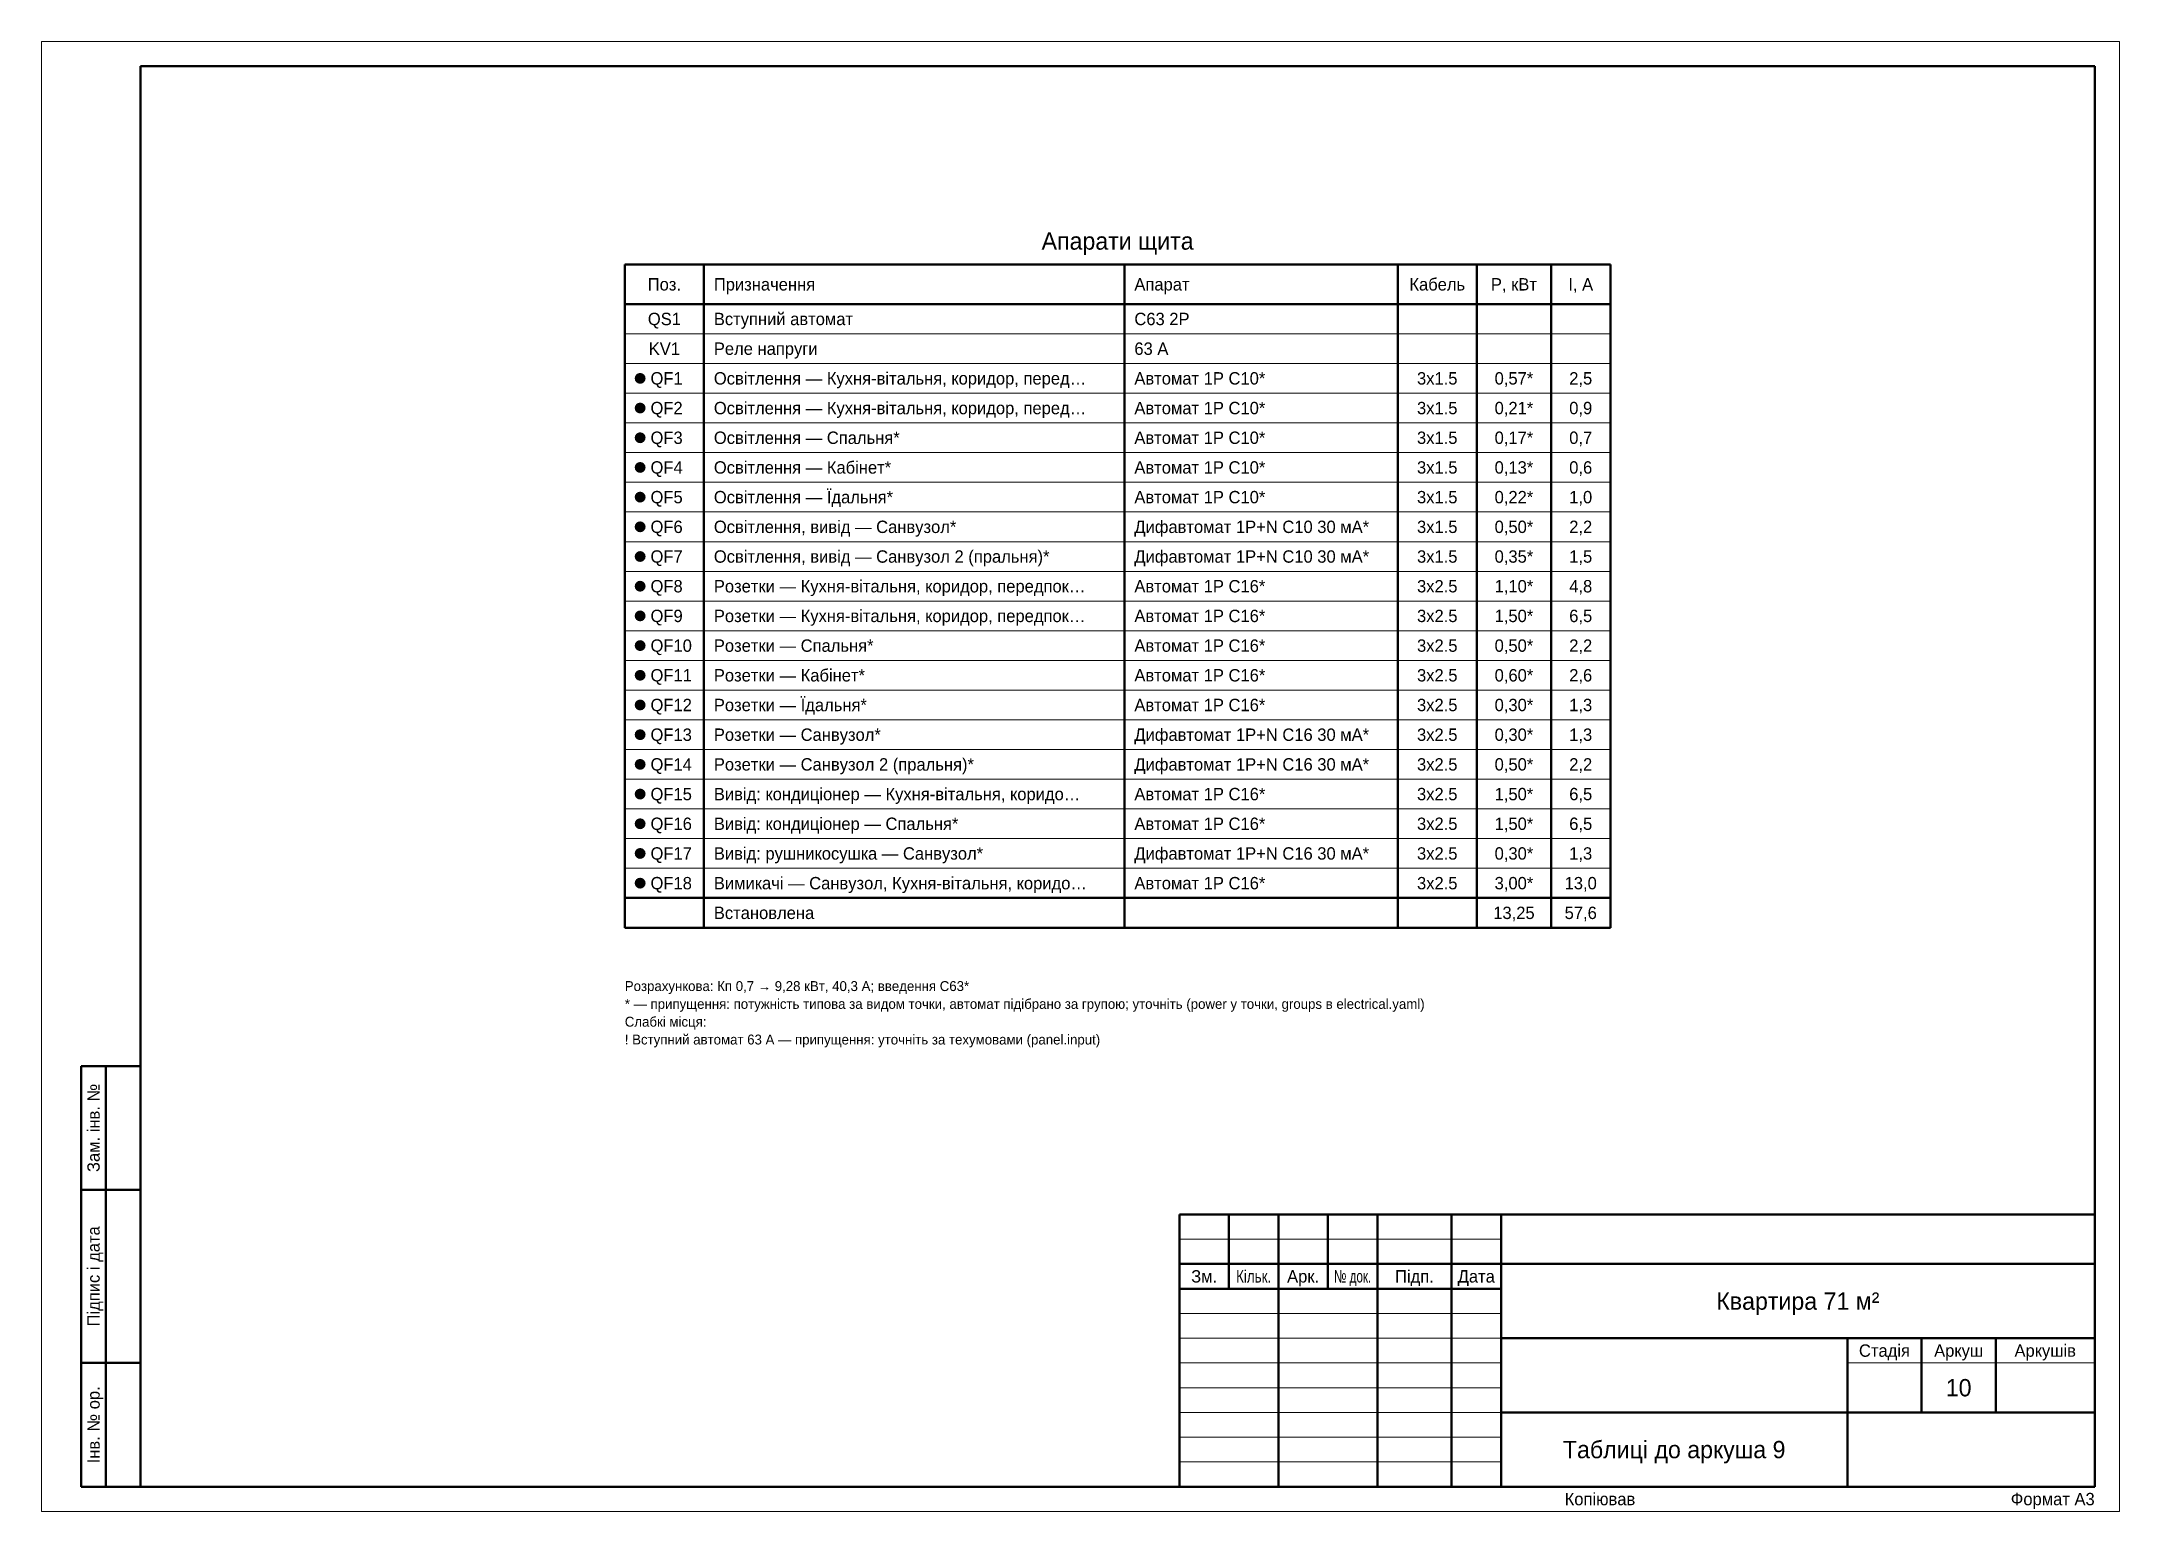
# Paper-space layout '10 Щит (продовження)' of a CAD drawing. Header units: millimetres. Extents: x 0 to 420, y 0 to 297.
import ezdxf
from ezdxf.enums import TextEntityAlignment as Align

# ---------------------------------------------------------------- set-up
doc = ezdxf.new("R2010")
doc.units = ezdxf.units.MM
doc.layers.add('A-SHEET', color=7, linetype='Continuous')
doc.layers.add('A-TEXT', color=7, linetype='Continuous')
doc.styles.add('PLEX_LIGHT', font='IBMPlexSans-Light.ttf')

# ---------------------------------------------------------------- blocks, each defined once
blk = doc.blocks.new('STAMP_F3')
at = {"lineweight": 50}
for p, q in [((185, 55), (0, 55)), ((0, 55), (0, 0)), ((10, 40), (10, 55)), ((20, 40), (20, 55)), ((30, 40), (30, 55)), ((40, 40), (40, 55)), ((55, 40), (55, 55)), ((65, 0), (65, 55)), ((185, 0), (185, 55)), ((0, 45), (65, 45)), ((65, 45), (185, 45)), ((0, 40), (65, 40)), ((20, 0), (20, 40)), ((40, 0), (40, 40)), ((55, 0), (55, 40)), ((65, 30), (185, 30)), ((135, 0), (135, 30)), ((150, 15), (150, 30)), ((165, 15), (165, 30)), ((65, 15), (185, 15)), ((0, 0), (185, 0))]:
    blk.add_line(p, q, dxfattribs=at)
at = {"lineweight": 18}
for p, q in [((0, 50), (65, 50)), ((0, 35), (65, 35)), ((0, 30), (65, 30)), ((0, 25), (65, 25)), ((135, 25), (185, 25)), ((0, 20), (65, 20)), ((0, 15), (65, 15)), ((0, 10), (65, 10)), ((0, 5), (65, 5))]:
    blk.add_line(p, q, dxfattribs=at)
at = {"style": 'PLEX_LIGHT'}
for s, p in [('Зм.', (5, 42.5)), ('Арк.', (25, 42.5)), ('Підп.', (47.5, 42.5)), ('Дата', (60, 42.5)), ('Стадія', (142.5, 27.5)), ('Аркуш', (157.5, 27.5)), ('Аркушів', (175, 27.5))]:
    blk.add_text(s, height=2.5, dxfattribs=at).set_placement(p, align=Align.MIDDLE_CENTER)
for s, width, p in [('Кільк.', 0.81045, (15, 42.5)), ('№ док.', 0.701948, (35, 42.5))]:
    blk.add_text(s, height=2.5, dxfattribs=dict(at, width=width)).set_placement(p, align=Align.MIDDLE_CENTER)
for tag, height, p in [('CODE', 5, (125, 50)), ('DATE1', 2.5, (60, 37.5)), ('OBJECT', 3.5, (125, 37.5)), ('DATE2', 2.5, (60, 32.5)), ('OBJECT_2', 3.5, (125, 31.9)), ('DATE3', 2.5, (60, 27.5)), ('DATE4', 2.5, (60, 22.5)), ('BUILDING', 3.5, (100, 22.5)), ('STAGE', 3.5, (142.5, 20)), ('SHEET', 3.5, (157.5, 20)), ('SHEETS', 3.5, (175, 20)), ('DATE5', 2.5, (60, 17.5)), ('BUILDING_2', 3.5, (100, 16.9)), ('DATE6', 2.5, (60, 12.5)), ('DATE7', 2.5, (60, 7.5)), ('IMAGE', 3.5, (100, 7.5)), ('ORG', 2.5, (160, 7.5)), ('ORG_2', 2.5, (160, 3.5)), ('DATE8', 2.5, (60, 2.5)), ('IMAGE_2', 3.5, (100, 1.9))]:
    blk.add_attdef(tag, text='', height=height, dxfattribs=at).set_placement(p, align=Align.MIDDLE_CENTER)
for tag, p in [('ROLE1', (1, 37.5)), ('NAME1', (21, 37.5)), ('ROLE2', (1, 32.5)), ('NAME2', (21, 32.5)), ('ROLE3', (1, 27.5)), ('NAME3', (21, 27.5)), ('ROLE4', (1, 22.5)), ('NAME4', (21, 22.5)), ('ROLE5', (1, 17.5)), ('NAME5', (21, 17.5)), ('ROLE6', (1, 12.5)), ('NAME6', (21, 12.5)), ('ROLE7', (1, 7.5)), ('NAME7', (21, 7.5)), ('ROLE8', (1, 2.5)), ('NAME8', (21, 2.5))]:
    blk.add_attdef(tag, text='', height=2.5, dxfattribs=at).set_placement(p, align=Align.MIDDLE_LEFT)

psp = doc.layouts.new('10 Щит (продовження)')

# ---------------------------------------------------------------- hatches: boundary and pattern name
at = {"layer": 'A-TEXT', "true_color": 0x4e79a7}
h = psp.add_hatch(color=7, dxfattribs=at)
h.dxf.hatch_style = 1
edge = h.paths.add_edge_path()
edge.add_arc((120.99, 228.95), 1.1, 0, 360)
at = {"layer": 'A-TEXT', "true_color": 0xf28e2b}
h = psp.add_hatch(color=7, dxfattribs=at)
h.dxf.hatch_style = 1
edge = h.paths.add_edge_path()
edge.add_arc((120.99, 222.95), 1.1, 0, 360)
at = {"layer": 'A-TEXT', "true_color": 0x59a14f}
h = psp.add_hatch(color=7, dxfattribs=at)
h.dxf.hatch_style = 1
edge = h.paths.add_edge_path()
edge.add_arc((120.99, 216.95), 1.1, 0, 360)
at = {"layer": 'A-TEXT', "true_color": 0xe15759}
h = psp.add_hatch(color=7, dxfattribs=at)
h.dxf.hatch_style = 1
edge = h.paths.add_edge_path()
edge.add_arc((120.99, 210.95), 1.1, 0, 360)
at = {"layer": 'A-TEXT', "true_color": 0x76b7b2}
h = psp.add_hatch(color=7, dxfattribs=at)
h.dxf.hatch_style = 1
edge = h.paths.add_edge_path()
edge.add_arc((120.99, 204.95), 1.1, 0, 360)
at = {"layer": 'A-TEXT', "true_color": 0xd4a72c}
h = psp.add_hatch(color=7, dxfattribs=at)
h.dxf.hatch_style = 1
edge = h.paths.add_edge_path()
edge.add_arc((120.99, 198.95), 1.1, 0, 360)
at = {"layer": 'A-TEXT', "true_color": 0xb07aa1}
h = psp.add_hatch(color=7, dxfattribs=at)
h.dxf.hatch_style = 1
edge = h.paths.add_edge_path()
edge.add_arc((120.99, 192.95), 1.1, 0, 360)
at = {"layer": 'A-TEXT', "true_color": 0xe67f8a}
h = psp.add_hatch(color=7, dxfattribs=at)
h.dxf.hatch_style = 1
edge = h.paths.add_edge_path()
edge.add_arc((120.99, 186.95), 1.1, 0, 360)
at = {"layer": 'A-TEXT', "true_color": 0x9c755f}
h = psp.add_hatch(color=7, dxfattribs=at)
h.dxf.hatch_style = 1
edge = h.paths.add_edge_path()
edge.add_arc((120.99, 180.95), 1.1, 0, 360)
at = {"layer": 'A-TEXT', "true_color": 0x5f9ed1}
h = psp.add_hatch(color=7, dxfattribs=at)
h.dxf.hatch_style = 1
edge = h.paths.add_edge_path()
edge.add_arc((120.99, 174.95), 1.1, 0, 360)
at = {"layer": 'A-TEXT', "true_color": 0x8cbf5f}
h = psp.add_hatch(color=7, dxfattribs=at)
h.dxf.hatch_style = 1
edge = h.paths.add_edge_path()
edge.add_arc((120.99, 168.95), 1.1, 0, 360)
at = {"layer": 'A-TEXT', "true_color": 0xc9845c}
h = psp.add_hatch(color=7, dxfattribs=at)
h.dxf.hatch_style = 1
edge = h.paths.add_edge_path()
edge.add_arc((120.99, 162.95), 1.1, 0, 360)
at = {"layer": 'A-TEXT', "true_color": 0x7f7fc9}
h = psp.add_hatch(color=7, dxfattribs=at)
h.dxf.hatch_style = 1
edge = h.paths.add_edge_path()
edge.add_arc((120.99, 156.95), 1.1, 0, 360)
at = {"layer": 'A-TEXT', "true_color": 0x4fb0a0}
h = psp.add_hatch(color=7, dxfattribs=at)
h.dxf.hatch_style = 1
edge = h.paths.add_edge_path()
edge.add_arc((120.99, 150.95), 1.1, 0, 360)
at = {"layer": 'A-TEXT', "true_color": 0x4e79a7}
h = psp.add_hatch(color=7, dxfattribs=at)
h.dxf.hatch_style = 1
edge = h.paths.add_edge_path()
edge.add_arc((120.99, 144.95), 1.1, 0, 360)
at = {"layer": 'A-TEXT', "true_color": 0xf28e2b}
h = psp.add_hatch(color=7, dxfattribs=at)
h.dxf.hatch_style = 1
edge = h.paths.add_edge_path()
edge.add_arc((120.99, 138.95), 1.1, 0, 360)
at = {"layer": 'A-TEXT', "true_color": 0x59a14f}
h = psp.add_hatch(color=7, dxfattribs=at)
h.dxf.hatch_style = 1
edge = h.paths.add_edge_path()
edge.add_arc((120.99, 132.95), 1.1, 0, 360)
at = {"layer": 'A-TEXT', "true_color": 0xe15759}
h = psp.add_hatch(color=7, dxfattribs=at)
h.dxf.hatch_style = 1
edge = h.paths.add_edge_path()
edge.add_arc((120.99, 126.95), 1.1, 0, 360)

# ---------------------------------------------------------------- linework, layer by layer
at = {"layer": 'A-SHEET', "lineweight": 18}
for p, q in [((420, 297), (0, 297)), ((0, 297), (0, 0)), ((420, 0), (420, 297)), ((117.89, 237.95), (317.11, 237.95)), ((117.89, 231.95), (317.11, 231.95)), ((117.89, 225.95), (317.11, 225.95)), ((117.89, 219.95), (317.11, 219.95)), ((117.89, 213.95), (317.11, 213.95)), ((117.89, 207.95), (317.11, 207.95)), ((117.89, 201.95), (317.11, 201.95)), ((117.89, 195.95), (317.11, 195.95)), ((117.89, 189.95), (317.11, 189.95)), ((117.89, 183.95), (317.11, 183.95)), ((117.89, 177.95), (317.11, 177.95)), ((117.89, 171.95), (317.11, 171.95)), ((117.89, 165.95), (317.11, 165.95)), ((117.89, 159.95), (317.11, 159.95)), ((117.89, 153.95), (317.11, 153.95)), ((117.89, 147.95), (317.11, 147.95)), ((117.89, 141.95), (317.11, 141.95)), ((117.89, 135.95), (317.11, 135.95)), ((117.89, 129.95), (317.11, 129.95)), ((0, 0), (420, 0))]:
    psp.add_line(p, q, dxfattribs=at)
at = {"layer": 'A-SHEET', "lineweight": 50}
for p, q in [((415, 292), (20, 292)), ((20, 292), (20, 5)), ((415, 5), (415, 292)), ((117.89, 251.95), (317.11, 251.95)), ((117.89, 251.95), (117.89, 117.95)), ((133.89, 251.95), (133.89, 117.95)), ((218.89, 251.95), (218.89, 117.95)), ((274.11, 251.95), (274.11, 117.95)), ((290.11, 251.95), (290.11, 117.95)), ((305.11, 251.95), (305.11, 117.95)), ((317.11, 251.95), (317.11, 117.95)), ((117.89, 243.95), (317.11, 243.95)), ((117.89, 123.95), (317.11, 123.95)), ((117.89, 117.95), (317.11, 117.95)), ((20, 90), (8, 90)), ((8, 90), (8, 65)), ((13, 65), (13, 90)), ((20, 65), (20, 90)), ((20, 65), (8, 65)), ((8, 65), (8, 30)), ((8, 65), (20, 65)), ((13, 30), (13, 65)), ((20, 30), (20, 65)), ((20, 30), (8, 30)), ((8, 30), (8, 5)), ((8, 30), (20, 30)), ((13, 5), (13, 30)), ((20, 5), (20, 30)), ((8, 5), (20, 5)), ((20, 5), (415, 5))]:
    psp.add_line(p, q, dxfattribs=at)

# ---------------------------------------------------------------- block references
at = {"layer": 'A-SHEET'}
psp.add_blockref('STAMP_F3', (230, 5), dxfattribs=at).add_auto_attribs({'OBJECT': 'Квартира 71 м²', 'IMAGE': 'Таблиці до аркуша 9', 'SHEET': '10'})

# ---------------------------------------------------------------- texts
at = {"layer": 'A-SHEET', "style": 'PLEX_LIGHT'}
for s, p in [('Зам. інв. №', (10.5, 77.5)), ('Підпис і дата', (10.5, 47.5)), ('Інв. № ор.', (10.5, 17.5))]:
    psp.add_text(s, height=2.5, rotation=90, dxfattribs=at).set_placement(p, align=Align.MIDDLE_CENTER)
psp.add_text('Копіював', height=2.5, dxfattribs=at).set_placement((315, 2.5), align=Align.MIDDLE_CENTER)
psp.add_text('Формат A3', height=2.5, dxfattribs=at).set_placement((415, 2.5), align=Align.MIDDLE_RIGHT)
at = {"layer": 'A-TEXT', "style": 'PLEX_LIGHT'}
for s, height, p in [('Апарати щита', 3.5, (217.5, 256.7)), ('Поз.', 2.5, (125.89, 247.95)), ('Кабель', 2.5, (282.11, 247.95)), ('P, кВт', 2.5, (297.61, 247.95)), ('I, А', 2.5, (311.11, 247.95)), ('QS1', 2.5, (125.89, 240.95)), ('KV1', 2.5, (125.89, 234.95)), ('3x1.5', 2.5, (282.11, 228.95)), ('0,57*', 2.5, (297.61, 228.95)), ('2,5', 2.5, (311.11, 228.95)), ('3x1.5', 2.5, (282.11, 222.95)), ('0,21*', 2.5, (297.61, 222.95)), ('0,9', 2.5, (311.11, 222.95)), ('3x1.5', 2.5, (282.11, 216.95)), ('0,17*', 2.5, (297.61, 216.95)), ('0,7', 2.5, (311.11, 216.95)), ('3x1.5', 2.5, (282.11, 210.95)), ('0,13*', 2.5, (297.61, 210.95)), ('0,6', 2.5, (311.11, 210.95)), ('3x1.5', 2.5, (282.11, 204.95)), ('0,22*', 2.5, (297.61, 204.95)), ('1,0', 2.5, (311.11, 204.95)), ('3x1.5', 2.5, (282.11, 198.95)), ('0,50*', 2.5, (297.61, 198.95)), ('2,2', 2.5, (311.11, 198.95)), ('3x1.5', 2.5, (282.11, 192.95)), ('0,35*', 2.5, (297.61, 192.95)), ('1,5', 2.5, (311.11, 192.95)), ('3x2.5', 2.5, (282.11, 186.95)), ('1,10*', 2.5, (297.61, 186.95)), ('4,8', 2.5, (311.11, 186.95)), ('3x2.5', 2.5, (282.11, 180.95)), ('1,50*', 2.5, (297.61, 180.95)), ('6,5', 2.5, (311.11, 180.95)), ('3x2.5', 2.5, (282.11, 174.95)), ('0,50*', 2.5, (297.61, 174.95)), ('2,2', 2.5, (311.11, 174.95)), ('3x2.5', 2.5, (282.11, 168.95)), ('0,60*', 2.5, (297.61, 168.95)), ('2,6', 2.5, (311.11, 168.95)), ('3x2.5', 2.5, (282.11, 162.95)), ('0,30*', 2.5, (297.61, 162.95)), ('1,3', 2.5, (311.11, 162.95)), ('3x2.5', 2.5, (282.11, 156.95)), ('0,30*', 2.5, (297.61, 156.95)), ('1,3', 2.5, (311.11, 156.95)), ('3x2.5', 2.5, (282.11, 150.95)), ('0,50*', 2.5, (297.61, 150.95)), ('2,2', 2.5, (311.11, 150.95)), ('3x2.5', 2.5, (282.11, 144.95)), ('1,50*', 2.5, (297.61, 144.95)), ('6,5', 2.5, (311.11, 144.95)), ('3x2.5', 2.5, (282.11, 138.95)), ('1,50*', 2.5, (297.61, 138.95)), ('6,5', 2.5, (311.11, 138.95)), ('3x2.5', 2.5, (282.11, 132.95)), ('0,30*', 2.5, (297.61, 132.95)), ('1,3', 2.5, (311.11, 132.95)), ('3x2.5', 2.5, (282.11, 126.95)), ('3,00*', 2.5, (297.61, 126.95)), ('13,0', 2.5, (311.11, 126.95)), ('13,25', 2.5, (297.61, 120.95)), ('57,6', 2.5, (311.11, 120.95))]:
    psp.add_text(s, height=height, dxfattribs=at).set_placement(p, align=Align.MIDDLE_CENTER)
for s, height, p in [('Призначення', 2.5, (135.89, 247.95)), ('Апарат', 2.5, (220.89, 247.95)), ('Вступний автомат', 2.5, (135.89, 240.95)), ('C63 2P', 2.5, (220.89, 240.95)), ('Реле напруги', 2.5, (135.89, 234.95)), ('63 А', 2.5, (220.89, 234.95)), ('QF1', 2.5, (123.09, 228.95)), ('Освітлення — Кухня-вітальня, коридор, перед…', 2.5, (135.89, 228.95)), ('Автомат 1P C10*', 2.5, (220.89, 228.95)), ('QF2', 2.5, (123.09, 222.95)), ('Освітлення — Кухня-вітальня, коридор, перед…', 2.5, (135.89, 222.95)), ('Автомат 1P C10*', 2.5, (220.89, 222.95)), ('QF3', 2.5, (123.09, 216.95)), ('Освітлення — Спальня*', 2.5, (135.89, 216.95)), ('Автомат 1P C10*', 2.5, (220.89, 216.95)), ('QF4', 2.5, (123.09, 210.95)), ('Освітлення — Кабінет*', 2.5, (135.89, 210.95)), ('Автомат 1P C10*', 2.5, (220.89, 210.95)), ('QF5', 2.5, (123.09, 204.95)), ('Освітлення — Їдальня*', 2.5, (135.89, 204.95)), ('Автомат 1P C10*', 2.5, (220.89, 204.95)), ('QF6', 2.5, (123.09, 198.95)), ('Освітлення, вивід — Санвузол*', 2.5, (135.89, 198.95)), ('Дифавтомат 1P+N C10 30 мА*', 2.5, (220.89, 198.95)), ('QF7', 2.5, (123.09, 192.95)), ('Освітлення, вивід — Санвузол 2 (пральня)*', 2.5, (135.89, 192.95)), ('Дифавтомат 1P+N C10 30 мА*', 2.5, (220.89, 192.95)), ('QF8', 2.5, (123.09, 186.95)), ('Розетки — Кухня-вітальня, коридор, передпок…', 2.5, (135.89, 186.95)), ('Автомат 1P C16*', 2.5, (220.89, 186.95)), ('QF9', 2.5, (123.09, 180.95)), ('Розетки — Кухня-вітальня, коридор, передпок…', 2.5, (135.89, 180.95)), ('Автомат 1P C16*', 2.5, (220.89, 180.95)), ('QF10', 2.5, (123.09, 174.95)), ('Розетки — Спальня*', 2.5, (135.89, 174.95)), ('Автомат 1P C16*', 2.5, (220.89, 174.95)), ('QF11', 2.5, (123.09, 168.95)), ('Розетки — Кабінет*', 2.5, (135.89, 168.95)), ('Автомат 1P C16*', 2.5, (220.89, 168.95)), ('QF12', 2.5, (123.09, 162.95)), ('Розетки — Їдальня*', 2.5, (135.89, 162.95)), ('Автомат 1P C16*', 2.5, (220.89, 162.95)), ('QF13', 2.5, (123.09, 156.95)), ('Розетки — Санвузол*', 2.5, (135.89, 156.95)), ('Дифавтомат 1P+N C16 30 мА*', 2.5, (220.89, 156.95)), ('QF14', 2.5, (123.09, 150.95)), ('Розетки — Санвузол 2 (пральня)*', 2.5, (135.89, 150.95)), ('Дифавтомат 1P+N C16 30 мА*', 2.5, (220.89, 150.95)), ('QF15', 2.5, (123.09, 144.95)), ('Вивід: кондиціонер — Кухня-вітальня, коридо…', 2.5, (135.89, 144.95)), ('Автомат 1P C16*', 2.5, (220.89, 144.95)), ('QF16', 2.5, (123.09, 138.95)), ('Вивід: кондиціонер — Спальня*', 2.5, (135.89, 138.95)), ('Автомат 1P C16*', 2.5, (220.89, 138.95)), ('QF17', 2.5, (123.09, 132.95)), ('Вивід: рушникосушка — Санвузол*', 2.5, (135.89, 132.95)), ('Дифавтомат 1P+N C16 30 мА*', 2.5, (220.89, 132.95)), ('QF18', 2.5, (123.09, 126.95)), ('Вимикачі — Санвузол, Кухня-вітальня, коридо…', 2.5, (135.89, 126.95)), ('Автомат 1P C16*', 2.5, (220.89, 126.95)), ('Встановлена', 2.5, (135.89, 120.95)), ('Розрахункова: Кп 0,7 → 9,28 кВт, 40,3 А; введення C63*', 2, (117.89, 106.15)), ('* — припущення: потужність типова за видом точки, автомат підібрано за групою; уточніть (power у точки, groups в electrical.yaml)', 2, (117.89, 102.55)), ('Слабкі місця:', 2, (117.89, 98.95)), ('! Вступний автомат 63 А — припущення: уточніть за техумовами (panel.input)', 2, (117.89, 95.35))]:
    psp.add_text(s, height=height, dxfattribs=at).set_placement(p, align=Align.MIDDLE_LEFT)

doc.saveas('drawing.dxf')
